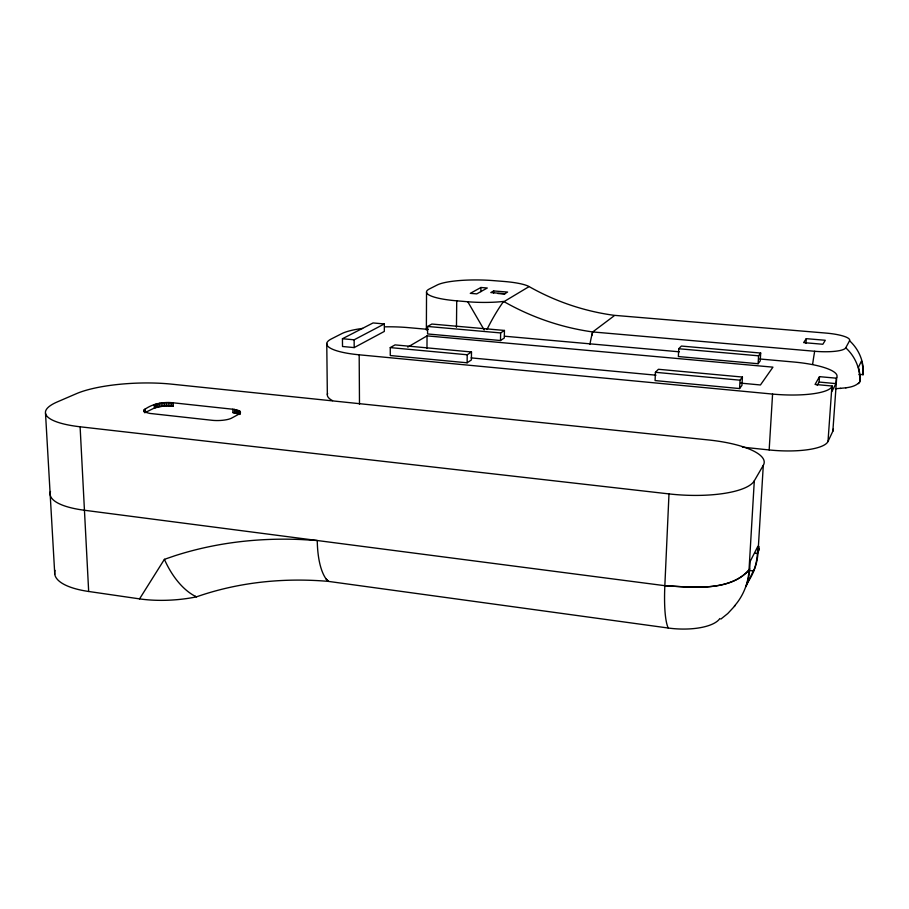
<?xml version="1.0" encoding="UTF-8"?>
<svg xmlns="http://www.w3.org/2000/svg" width="909" height="909" viewBox="0 0 909 909"><rect width="100%" height="100%" fill="white"/><g stroke="black" fill="none" stroke-linecap="round" stroke-linejoin="round"><path stroke-width="1.36" d="M426.366 330.092L426.537 292.312M426.98 348.454L427.037 335.876L772.945 367.156L760.435 384.973L740.676 383.121M427.605 326.456L427.571 333.955L500.507 340.523L504.313 337.989L504.438 330.444L431.866 324.047L427.605 326.456L500.632 332.933L504.438 330.444M456.466 327.297L456.727 300.822A45.405 8.885 0.8 0 1 429.412 288.948L437.229 284.983A44.825 8.658 0.9 0 1 493.428 280.62L503.87 281.449A40.166 7.761 1 0 1 528.322 286.165L528.731 286.38A255.815 244.726 -89.4 0 0 613.961 315.298L825.997 333.08A27.065 5.738 3.5 0 1 849.551 340.784L850.449 341.591A42.78 41.007 19.7 0 1 863.209 374.451L858.971 374.622M467.124 362.793L467.215 354.771L471.498 351.976L471.396 359.941L467.124 362.793L390.268 355.533L390.256 347.602L395.04 344.897L471.498 351.976M480.872 291.641L480.929 287.494L487.281 288.005L476.759 293.88L470.294 293.346L480.929 287.494M493.621 293.152L493.655 290.937L507.597 292.073L504.813 293.709L490.803 292.562L493.655 290.937M500.507 340.523L500.632 332.933M655.423 372.304L655.082 380.576L739.574 388.563L741.949 385.371L742.426 377.053L658.423 369.281L655.423 372.304L740.04 380.189L742.426 377.053M668.263 628.028L667.979 627.46A69.868 12.612 -83.4 0 1 664.843 585.691L668.99 493.905A70.936 21.123 3 0 0 754.3 480.816L763.299 465.328A68.823 19.85 3 0 0 708.429 439.945L171.506 384.143A71.141 17.76 -2.3 0 0 76.436 393.665L57.222 401.948A72.765 18.419 -2.5 0 0 80.106 426.787L88.673 591.475L139.554 598.883A64.028 22.441 -3.6 0 0 194.799 597.19L196.503 596.838A378.292 304.799 41.3 0 1 328.217 581.362L668.263 628.028A43.462 16.487 3.5 0 0 719.837 618.529M678.739 348.738L678.375 356.544L758.117 363.725L760.219 360.907L760.685 353.044L681.386 346.056L678.739 348.738L758.583 355.817L760.685 353.044M528.697 286.824L503.029 302.22A40.848 7.67 -61.1 0 0 486.963 329.547M739.574 388.563L740.04 380.189M758.117 363.725L758.583 355.817M734.358 606.11A70.118 63.994 33.8 0 0 749.016 570.216L754.3 480.816M749.675 568.898L750.107 561.557L757.845 546.343L757.413 553.501A68.175 62.494 33.3 0 1 754.629 568.261L745.812 586.794L746.846 583.998A69.97 63.869 33.7 0 0 749.675 568.898C731.472 592.236 691.079 587.112 664.843 585.691L84.446 510.256A71.811 21.396 -3.3 0 1 50.495 491.496M747.562 582.396A68.027 62.38 33.3 0 0 758.038 552.263L763.299 465.328M742.414 447.148L769.162 449.944L772.582 394.074A51.563 12.351 3.4 0 0 831.883 386.7L832.235 386.03L815.055 384.439L819.498 376.656L836.36 378.189L836.689 377.553A50.45 11.806 3.4 0 0 793.682 362.009L759.822 358.987M805.965 343.272L806.272 338.659L825.292 340.273L822.861 344.261L803.636 342.613L806.272 338.659M817.225 385.439L819.123 382.053L819.498 376.656M769.162 449.944A51.109 13.862 3.7 0 0 827.997 441.501L831.883 386.7M832.235 386.03L831.837 391.552L835.962 383.609L836.36 378.189M827.997 441.501L832.849 431.218L836.689 377.553M758.629 546.241L758.845 549.888L757.413 553.501L754.675 553.172M758.72 546.65L758.038 552.263M758.538 551.081L758.958 548.672M835.348 388.813C843.404 387.7 853.665 388.507 859.653 382.11A43.587 41.723 20.6 0 0 846.643 348.647L845.734 347.817A27.577 5.965 3.5 0 1 814.703 351.272L814.521 352.226A43.121 4.863 -84.5 0 0 812.635 364.373M589.907 344.477A41.541 10.033 -84.7 0 1 591.748 335.557L592.713 331.944L614.166 315.809M591.748 335.557L592.713 331.944L814.703 351.272M859.653 382.11L859.914 381.553A43.53 41.666 20.5 0 0 858.744 368.361L858.426 367.293L861.505 360.953L861.812 361.987A42.837 41.064 19.7 0 1 862.959 374.985M845.734 347.817L849.551 340.784M144.122 409.845L144.008 411.243L145.065 412.107L149.576 413.39L212.002 420.288A14.533 3.818 -1.7 0 0 231.238 418.31L239.465 413.845L240.453 412.913L240.283 411.516L234.363 409.402L173.199 402.801C163.075 401.721 152.428 403.63 144.122 409.845L144.213 412.118M139.554 598.883L164.404 559.342L175.187 555.649A433.888 348.386 41.3 0 1 301.277 539.548L317.264 540.514A65.812 24.918 -82.2 0 0 325.979 578.783L328.217 581.362L325.979 578.783M749.016 570.216C728.461 591.929 692.033 587.203 664.843 585.691M735.347 605.371L727.779 613.53L720.848 619.109M858.38 383.632L859.357 382.632M156.587 406.925L144.758 412.777L144.611 409.38M407.766 347.079L427.037 335.876M354.192 347.59L384.337 331.421L384.325 323.945L373.065 322.945L342.443 338.727L342.511 346.499L354.192 347.59L354.135 339.807L384.325 323.945M173.199 402.801L173.324 406.141L162.961 406.141L154.394 407.993L154.257 404.63M846.199 387.7L845.62 387.791M840.734 388.404L840.086 388.461M497.802 293.493L504.779 294.062M456.727 300.822L467.794 301.754A40.916 8.045 0.9 0 0 502.632 301.538L503.609 301.424A268.769 256.304 88.2 0 0 592.713 331.944M428.23 329.399L408.482 327.638A52.063 11.578 0.1 0 0 385.132 326.831M504.427 336.205L679.387 351.817M819.123 382.053L835.962 383.609M342.443 338.727L354.135 339.807M390.256 347.602L467.215 354.771M471.101 357.885L655.991 375.19M362.634 328.41A52.063 11.578 0.1 0 0 341.761 333.648L331.296 338.966A52.87 11.919 0 0 0 359.18 354.805L772.582 394.074M170.574 405.846L173.324 406.141M232.818 409.198L232.909 412.572L239.272 413.265M80.106 426.787L668.99 493.905M749.516 570.477L753.618 571M232.909 412.572L239.862 414.47L239.771 411.073M195.367 596.327L196.503 596.838M467.794 301.754L484.179 329.933M863.096 372.179L863.209 374.451L863.414 373.588M45.518 413.436L54.767 574.227M145.315 408.925L145.451 412.322M161.132 402.994L161.257 406.334M159.495 403.232L159.632 406.584M157.973 403.528L158.109 406.88M156.587 403.857L156.712 407.209M155.337 404.232L155.473 407.584M169.903 402.573L170.028 405.914M168.154 402.539L168.279 405.88M166.37 402.573L166.495 405.914M164.586 402.653L164.711 406.005M162.836 402.801L162.961 406.141M171.585 402.653L171.71 405.993M240.283 411.516L240.34 413.777M239.056 410.663L239.147 414.049M238.147 410.289L238.226 413.675M237.044 409.948L237.135 413.334M235.772 409.652L235.863 413.027M234.363 409.402L234.454 412.777M326.763 343.477L327.342 394.495M359.18 354.805L359.487 404.289M833.178 429.15A50.018 13.249 3.7 0 1 832.849 431.218M332.546 400.653A52.438 13.385 -0.1 0 1 327.615 393.438M88.673 591.475A70.891 24.191 -4.1 0 1 55.029 570.375M195.367 596.315A63.164 35.883 71.2 0 1 164.404 559.342"/></g></svg>
